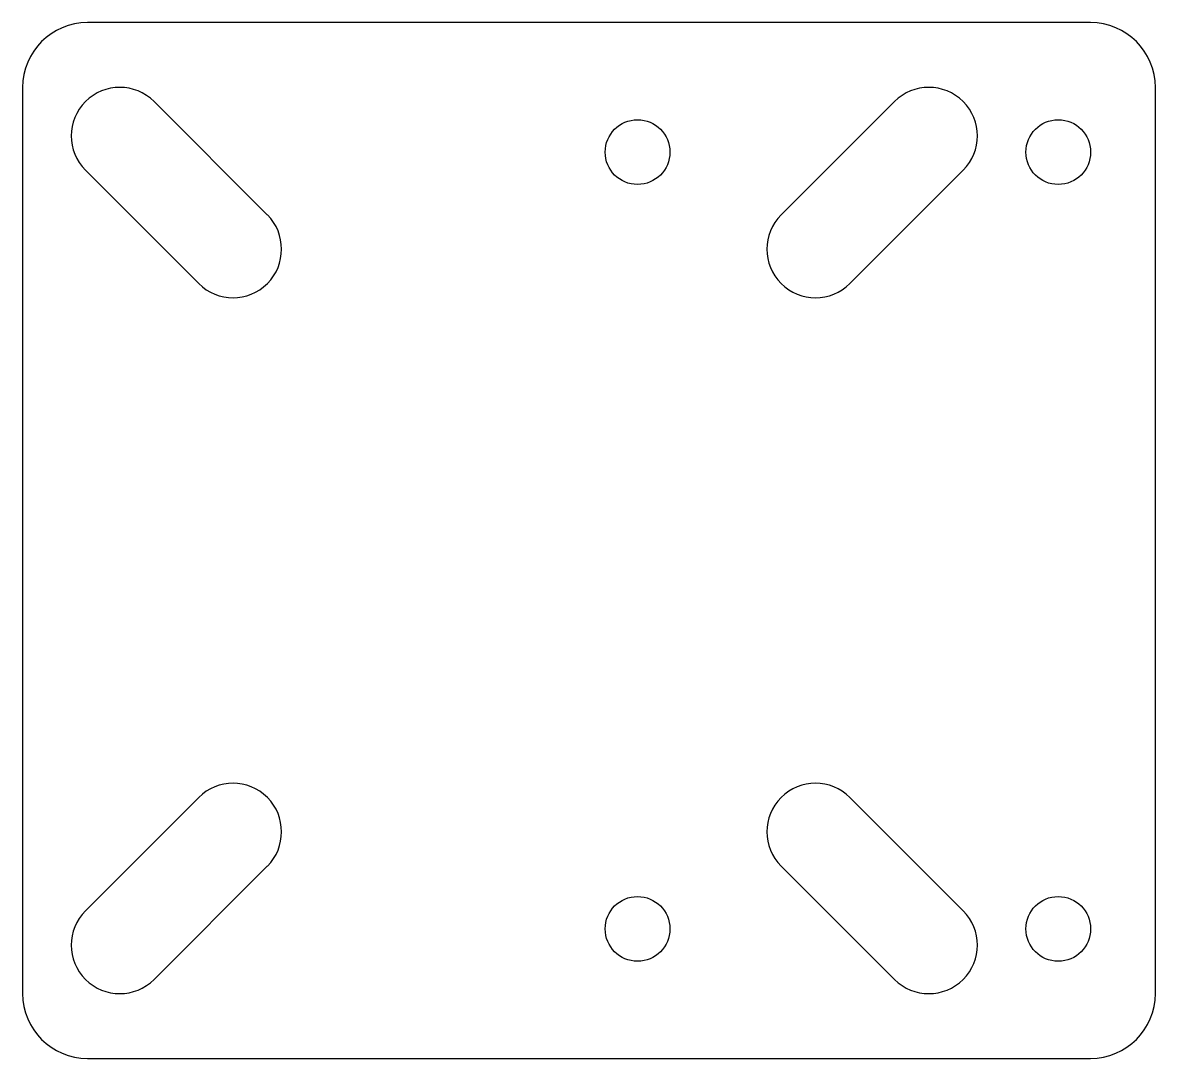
# Model space of a CAD drawing. Header units: millimetres. Extents: x 168 to 238, y -32 to 32.
import ezdxf

# ---------------------------------------------------------------- set-up
doc = ezdxf.new("R2010")
doc.units = ezdxf.units.MM

msp = doc.modelspace()

# ---------------------------------------------------------------- linework, layer by layer
for p, q in [((234, 32), (172, 32)), ((168, 28), (168, -28)), ((238, -28), (238, 28)), ((176.121, 27.121), (183.121, 20.121)), ((214.879, 20.121), (221.879, 27.121)), ((178.879, 15.879), (171.879, 22.879)), ((226.121, 22.879), (219.121, 15.879)), ((171.879, -22.879), (178.879, -15.879)), ((219.121, -15.879), (226.121, -22.879)), ((183.121, -20.121), (176.121, -27.121)), ((221.879, -27.121), (214.879, -20.121)), ((172, -32), (234, -32))]:
    msp.add_line(p, q)
for centre in [(206, 24), (232, 24), (206, -24), (232, -24)]:
    msp.add_circle(centre, 2)
for centre, radius, start, end in [((172, 28), 4, 90, 180), ((234, 28), 4, 0, 90), ((174, 25), 3, 45, 225), ((224, 25), 3, -45, 135), ((181, 18), 3, -135, 45), ((217, 18), 3, 135, 315), ((181, -18), 3, -45, 135), ((217, -18), 3, 45, 225), ((174, -25), 3, 135, 315), ((224, -25), 3, -135, 45), ((172, -28), 4, -180, -90), ((234, -28), 4, 270, 360)]:
    msp.add_arc(centre, radius, start, end)

doc.saveas('drawing.dxf')
